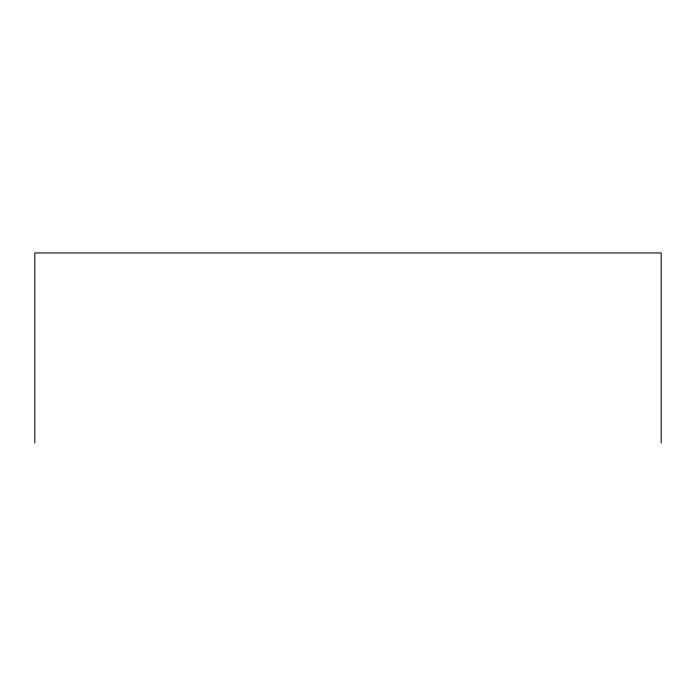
<?xml version="1.0" encoding="UTF-8"?>
<svg xmlns="http://www.w3.org/2000/svg" width="696" height="696" viewBox="0 0 696 696"><rect width="100%" height="100%" fill="white"/><g stroke="black" fill="none" stroke-linecap="round" stroke-linejoin="round"><path stroke-width="1.04" d="M661.2 443.065L661.2 252.935L34.8 252.935L34.8 443.065"/></g></svg>
